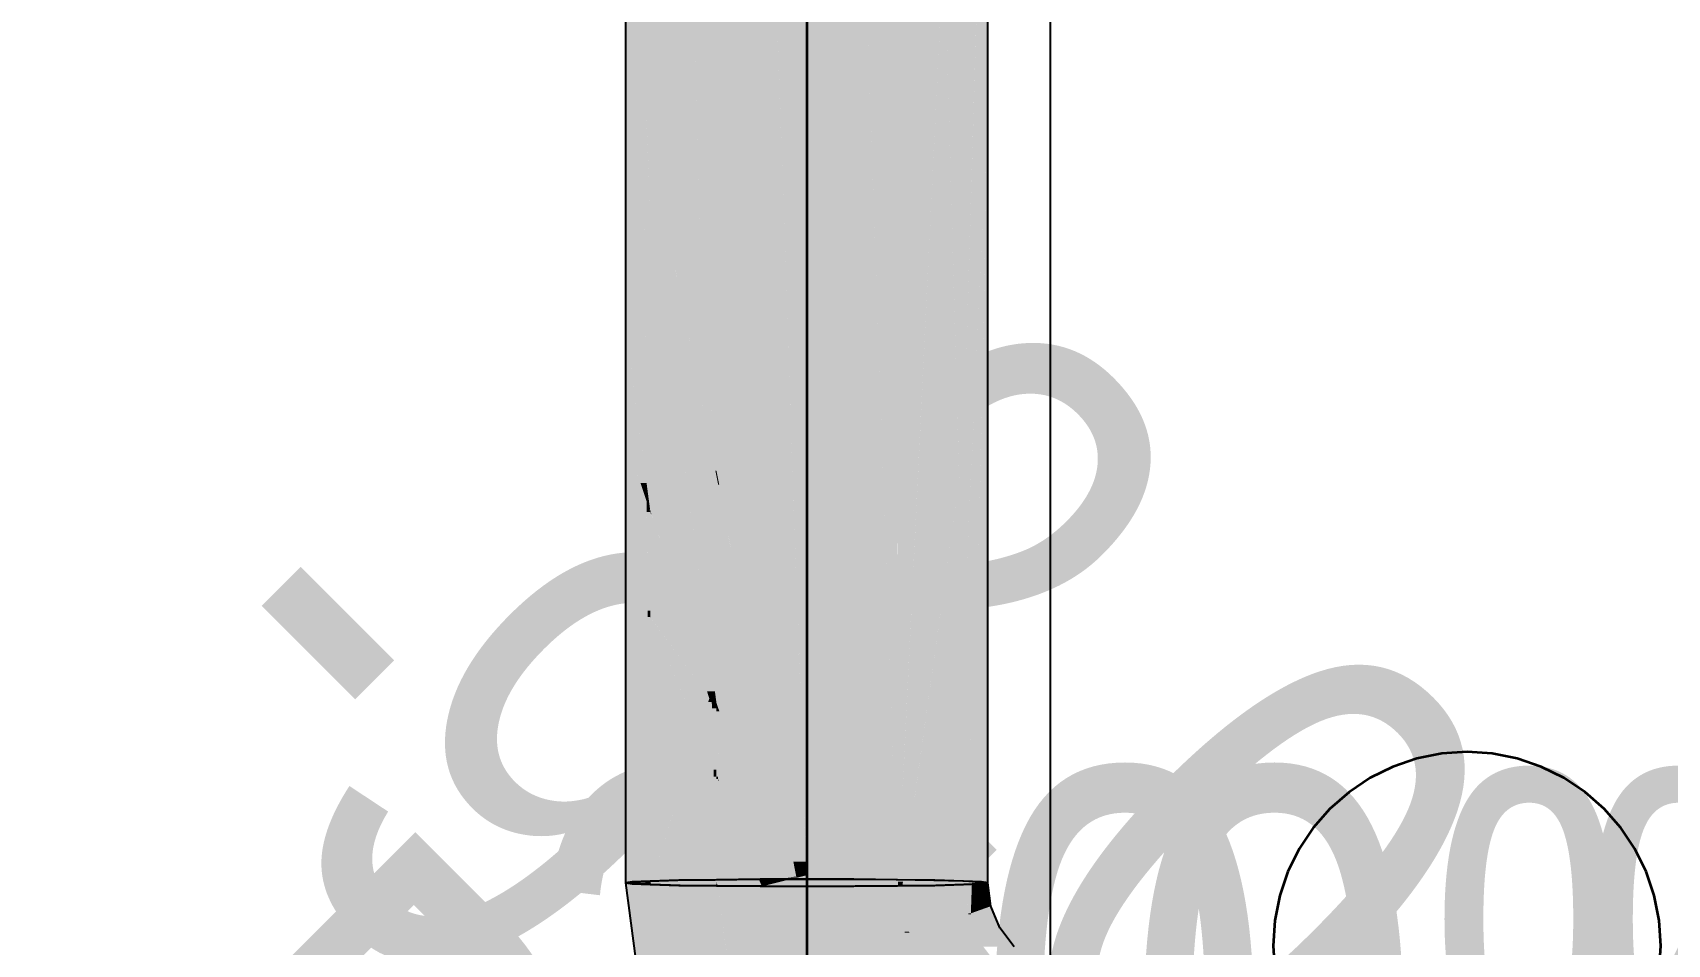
# Model space of a CAD drawing. Extents: x 0 to 756, y -25 to 420.
# Drawn here: x 163.82 to 168.88, y 222.08 to 224.9 of the extents above; entities that cross this region are included whole.
import ezdxf
from ezdxf.lldxf.tags import DXFTag

# ---------------------------------------------------------------- set-up
doc = ezdxf.new("R2010")
doc.units = 0
doc.layers.get('0').update_dxf_attribs({"lineweight": 25})
doc.layers.add('M_BLIERUNG', color=7, linetype='Continuous', lineweight=13)
for name, color, linetype, lineweight, true_color in [('S_Schmutzwasser', 7, 'Continuous', 35, 0x808040), ('S_Schmutzwasser-Shading', 7, 'Continuous', 35, 0x808040), ('S_Warmwasser', 1, 'fein_strichliert', 35, 0xff0000)]:
    doc.layers.add(name, color=color, linetype=linetype, lineweight=lineweight, true_color=true_color)
doc.styles.get("Standard").update_dxf_attribs({"font": 'arial.ttf'})
tags = doc.linetypes.add('fein_strichliert', pattern=[4, 1, -2, 1]).pattern_tags.tags
tags[8:9] = [DXFTag(74, 4), DXFTag(75, 0), DXFTag(340, '0'), DXFTag(46, 0.0), DXFTag(50, 0.0), DXFTag(44, 0.0), DXFTag(45, 0.0)]
tags[6:7] = [DXFTag(74, 4), DXFTag(75, 0), DXFTag(340, '0'), DXFTag(46, 0.0), DXFTag(50, 0.0), DXFTag(44, 0.0), DXFTag(45, 0.0)]
tags[4:5] = [DXFTag(74, 4), DXFTag(75, 0), DXFTag(340, '0'), DXFTag(46, 0.0), DXFTag(50, 0.0), DXFTag(44, 0.0), DXFTag(45, 0.0)]

# ---------------------------------------------------------------- blocks, each defined once
blk = doc.blocks.new('Shading-A0T78OMZOY', base_point=(167.6383, 221.1055))
at = {"layer": 'S_Schmutzwasser-Shading', "color": 57, "true_color": 0x7d7d3e}
for points in [[(166.4957, 222.2943), (166.2169, 222.2943), (166.2169, 230.3225)], [(166.4969, 222.26), (166.4969, 230.2882), (166.2181, 230.2882)], [(166.2157, 222.2932), (166.0323, 227.5879), (166.0319, 227.5879)], [(166.2169, 222.2932), (166.2169, 227.5919), (166.0322, 227.5919)], [(166.2169, 222.2932), (166.2157, 222.2932), (166.0323, 227.5879)], [(166.1358, 223.5455), (165.9369, 223.5455), (165.9454, 226.48)], [(165.9369, 223.5455), (165.9454, 226.48), (165.9369, 226.48)], [(166.2142, 222.3355), (166.0737, 226.385), (165.9516, 226.385)], [(165.9402, 223.5289), (165.9369, 223.5289), (165.9369, 223.5455)], [(166.2142, 222.3355), (166.1358, 223.5455), (165.9369, 223.5455)], [(166.2142, 222.3355), (166.1749, 222.3355), (165.9369, 223.5455)], [(165.9454, 223.5025), (165.9422, 223.5025), (165.9369, 223.5289)], [(166.0768, 222.8272), (165.9369, 222.8272), (165.9369, 223.5289)], [(165.9454, 223.5025), (165.9402, 223.5289), (165.9369, 223.5289)], [(166.184, 222.2892), (165.9454, 223.5025), (165.9422, 223.5025)], [(165.9404, 222.8168), (165.9369, 222.8168), (165.9369, 222.8272)], [(166.1172, 222.2892), (166.0768, 222.8272), (165.9369, 222.8272)], [(165.941, 222.8097), (165.9369, 222.8097), (165.9369, 222.8168)], [(165.9454, 222.8019), (165.9404, 222.8168), (165.9369, 222.8168)], [(165.9454, 222.8004), (165.9369, 222.8004), (165.9369, 222.8097)], [(165.9439, 222.8019), (165.941, 222.8097), (165.9369, 222.8097)], [(165.9421, 222.5979), (165.9369, 222.5979), (165.9454, 222.8004)], [(165.9369, 222.5979), (165.9454, 222.8004), (165.9369, 222.8004)], [(165.9454, 222.8019), (165.9439, 222.8019), (165.941, 222.8097)], [(166.0158, 222.5909), (165.942, 222.5909), (165.9454, 222.8004)], [(165.9454, 222.8004), (165.9454, 222.8019), (165.9439, 222.8019)], [(165.9459, 222.8004), (165.9454, 222.8004), (165.9454, 222.8019)], [(165.9462, 222.7994), (165.9457, 222.7994), (165.9454, 222.8004)], [(165.9462, 222.7994), (165.9459, 222.8004), (165.9454, 222.8004)], [(166.0802, 222.3991), (165.9462, 222.7994), (165.9457, 222.7994)], [(166.0804, 222.3991), (166.0802, 222.3991), (165.9462, 222.7994)], [(166.184, 222.2892), (166.1172, 222.2892), (166.0768, 222.8272)], [(165.942, 222.5909), (165.9369, 222.5909), (165.9369, 222.5979)], [(165.942, 222.5909), (165.9421, 222.5979), (165.9369, 222.5979)], [(165.9369, 222.2727), (165.942, 222.5909), (165.9369, 222.5909)], [(166.069, 222.2791), (165.937, 222.2791), (165.9419, 222.5858)], [(165.9441, 222.5858), (165.9419, 222.5858), (165.942, 222.5909)], [(166.069, 222.2791), (165.9441, 222.5858), (165.9419, 222.5858)], [(166.0802, 222.3991), (166.0201, 222.3991), (165.942, 222.5909)], [(166.0802, 222.3991), (166.0158, 222.5909), (165.942, 222.5909)], [(166.068, 222.2815), (166.0802, 222.3991), (166.0201, 222.3991)], [(166.1198, 222.2815), (166.068, 222.2815), (166.0802, 222.3991)], [(166.0805, 222.3988), (166.0803, 222.3988), (166.0802, 222.3991)], [(166.0805, 222.3988), (166.0804, 222.3991), (166.0802, 222.3991)], [(166.1198, 222.2815), (166.0805, 222.3988), (166.0803, 222.3988)], [(166.1832, 222.2929), (166.2142, 222.3355), (166.1749, 222.3355)], [(166.2157, 222.2929), (166.1832, 222.2929), (166.2142, 222.3355)], [(165.9369, 222.2727), (166.069, 222.2791), (165.937, 222.2791)], [(166.0461, 222.2727), (165.9369, 222.2727), (166.0704, 222.2756)], [(165.9369, 222.2727), (166.0704, 222.2756), (165.9974, 222.2756)], [(166.0769, 222.26), (165.9392, 222.26), (166.0704, 222.2756)], [(166.0704, 222.2756), (165.9974, 222.2756), (166.069, 222.2791)], [(166.069, 222.2791), (166.1198, 222.2815), (166.068, 222.2815)], [(166.0992, 222.2791), (166.069, 222.2791), (166.1198, 222.2815)], [(166.0704, 222.2756), (166.0992, 222.2791), (166.069, 222.2791)], [(166.1085, 222.2756), (166.0704, 222.2756), (166.1198, 222.2815)], [(166.0772, 222.2593), (166.1085, 222.2756), (166.0704, 222.2756)], [(166.2169, 222.2593), (166.0791, 222.2593), (166.2157, 222.2929)], [(166.1235, 222.2702), (166.0981, 222.2702), (166.1198, 222.2815)], [(166.1198, 222.2815), (166.184, 222.2892), (166.1172, 222.2892)], [(166.1694, 222.2815), (166.1198, 222.2815), (166.1848, 222.2853)], [(166.1198, 222.2815), (166.1848, 222.2853), (166.1516, 222.2853)], [(166.1235, 222.2702), (166.1694, 222.2815), (166.1198, 222.2815)], [(166.1848, 222.2853), (166.1516, 222.2853), (166.184, 222.2892)], [(166.184, 222.2892), (166.2157, 222.2929), (166.1832, 222.2929)], [(166.2004, 222.2892), (166.184, 222.2892), (166.2157, 222.2929)], [(166.1848, 222.2853), (166.2004, 222.2892), (166.184, 222.2892)], [(166.2157, 222.2929), (166.2169, 222.2932), (166.2157, 222.2932)], [(166.2169, 222.2929), (166.2157, 222.2929), (166.2169, 222.2932)], [(166.2169, 222.2585), (166.2169, 222.2929), (166.2157, 222.2929)], [(166.2213, 222.2932), (166.2169, 222.2932), (166.2169, 222.2943)], [(166.3561, 222.26), (166.4957, 222.2943), (166.2169, 222.2943)], [(166.2192, 222.2593), (166.2213, 222.2932), (166.2169, 222.2932)], [(166.2169, 222.2585), (166.2192, 222.2585), (166.2169, 222.2932)], [(166.3591, 222.2593), (166.2192, 222.2593), (166.2213, 222.2932)], [(166.4969, 222.26), (166.3561, 222.26), (166.4957, 222.2943)], [(165.9392, 222.26), (166.0461, 222.2727), (165.9369, 222.2727)], [(165.9392, 222.26), (165.9369, 222.26), (165.9369, 222.2727)], [(165.9392, 222.26), (165.9392, 222.26), (165.9369, 222.26)], [(166.0772, 222.2593), (166.0769, 222.26), (165.9392, 222.26)], [(166.2216, 222.2585), (165.9411, 222.2585), (165.9409, 222.26)], [(165.9698, 222.0412), (166.2216, 222.2585), (165.9411, 222.2585)], [(166.2502, 222.0412), (165.9698, 222.0412), (166.2216, 222.2585)], [(166.0791, 222.2593), (166.0772, 222.2593), (166.1235, 222.2702)], [(166.0772, 222.2593), (166.1235, 222.2702), (166.0981, 222.2702)], [(166.0791, 222.2593), (166.0791, 222.2593), (166.0772, 222.2593)], [(166.2169, 222.2585), (166.2169, 222.2593), (166.0791, 222.2593)], [(166.2192, 222.2585), (166.3591, 222.2593), (166.2192, 222.2593)], [(166.5011, 222.2585), (166.2216, 222.2585), (166.5009, 222.2601)], [(166.2404, 222.1152), (166.5011, 222.2585), (166.2216, 222.2585)], [(166.52, 222.1152), (166.2404, 222.1152), (166.5011, 222.2585)], [(166.3591, 222.2593), (166.4969, 222.26), (166.3561, 222.26)], [(166.2502, 222.0412), (166.52, 222.1152), (166.2404, 222.1152)], [(166.5506, 222.0412), (166.2502, 222.0412), (166.52, 222.1152)]]:
    blk.add_solid(points, dxfattribs=at)
at = {"layer": 'S_Schmutzwasser-Shading', "color": 47, "true_color": 0x6d6d36}
for points in [[(166.4986, 222.2601), (166.4969, 222.2601), (166.4969, 230.2882)], [(165.8897, 224.1203), (165.8569, 227.7791), (165.7967, 227.7791)], [(165.8897, 224.1203), (165.9369, 226.5619), (165.8678, 226.5619)], [(165.9369, 224.1203), (165.8897, 224.1203), (165.9369, 226.5619)], [(165.8536, 224.5592), (165.7319, 224.5592), (165.7319, 226.0386)], [(165.8897, 224.1203), (165.8409, 226.0386), (165.7319, 226.0386)], [(166.4986, 222.2601), (166.6415, 225.1856), (166.498, 225.1856)], [(166.6883, 223.5218), (166.5603, 223.5218), (166.6415, 225.1856)], [(166.6856, 223.6192), (166.7019, 225.1856), (166.6415, 225.1856)], [(166.7019, 223.6192), (166.6856, 223.6192), (166.7019, 225.1856)], [(165.7731, 224.3523), (165.7319, 224.3523), (165.7319, 224.5592)], [(165.8193, 224.1203), (165.8536, 224.5592), (165.7319, 224.5592)], [(165.8897, 224.1203), (165.8193, 224.1203), (165.8536, 224.5592)], [(165.8572, 223.4202), (165.7327, 223.4202), (165.7319, 224.3523)], [(165.7327, 223.4224), (165.7319, 223.4224), (165.7319, 224.3523)], [(165.8176, 223.7147), (165.7731, 224.3523), (165.7319, 224.3523)], [(165.9, 223.7147), (165.8176, 223.7147), (165.7731, 224.3523)], [(165.9, 223.7147), (165.8897, 224.1203), (165.8193, 224.1203)], [(165.923, 223.7147), (165.9, 223.7147), (165.8897, 224.1203)], [(165.9369, 223.5455), (165.9369, 224.1203), (165.8897, 224.1203)], [(165.9192, 222.9594), (165.9, 223.7147), (165.8176, 223.7147)], [(165.9369, 223.5289), (165.9047, 223.5289), (165.9, 223.7147)], [(165.9336, 223.5455), (165.923, 223.7147), (165.9, 223.7147)], [(165.9369, 223.5455), (165.9336, 223.5455), (165.923, 223.7147)], [(166.6883, 223.5218), (166.7019, 223.6192), (166.6856, 223.6192)], [(166.7019, 223.5218), (166.6883, 223.5218), (166.7019, 223.6192)], [(165.9369, 223.5289), (165.9369, 223.5455), (165.9336, 223.5455)], [(165.9192, 222.9594), (165.9369, 223.5289), (165.9047, 223.5289)], [(165.9369, 222.9594), (165.9192, 222.9594), (165.9369, 223.5289)], [(166.5142, 222.2729), (166.4993, 222.2729), (166.6883, 223.5218)], [(166.4993, 222.2729), (166.6883, 223.5218), (166.5603, 223.5218)], [(166.7019, 223.0394), (166.6211, 223.0394), (166.6883, 223.5218)], [(166.7019, 223.0394), (166.7019, 223.5218), (166.6883, 223.5218)], [(165.7327, 223.4202), (165.7319, 223.4202), (165.7319, 223.4224)], [(165.7327, 223.4202), (165.7327, 223.4224), (165.7319, 223.4224)], [(165.7327, 223.4176), (165.7319, 223.4176), (165.7327, 223.4202)], [(165.7319, 223.4176), (165.7327, 223.4202), (165.7319, 223.4202)], [(165.7327, 223.4163), (165.7319, 223.4163), (165.7319, 223.4176)], [(165.7327, 223.4163), (165.7327, 223.4176), (165.7319, 223.4176)], [(165.733, 223.0928), (165.7319, 223.0928), (165.7327, 223.4163)], [(165.7319, 223.0928), (165.7327, 223.4163), (165.7319, 223.4163)], [(165.734, 223.4163), (165.7327, 223.4163), (165.7327, 223.4202)], [(165.8887, 222.9594), (165.8572, 223.4202), (165.7327, 223.4202)], [(165.8354, 223.0914), (165.733, 223.0914), (165.7327, 223.4163)], [(165.7359, 223.4106), (165.7345, 223.4106), (165.7327, 223.4163)], [(165.7359, 223.4106), (165.734, 223.4163), (165.7327, 223.4163)], [(165.9079, 222.862), (165.7359, 223.4106), (165.7345, 223.4106)], [(165.9216, 222.862), (165.9079, 222.862), (165.7359, 223.4106)], [(165.9192, 222.9594), (165.8887, 222.9594), (165.8572, 223.4202)], [(165.733, 223.0914), (165.7319, 223.0914), (165.7319, 223.0928)], [(165.733, 223.0914), (165.733, 223.0928), (165.7319, 223.0928)], [(165.7336, 222.2734), (165.7319, 222.2734), (165.733, 223.0914)], [(165.7319, 222.2734), (165.733, 223.0914), (165.7319, 223.0914)], [(165.7337, 223.0903), (165.733, 223.0903), (165.733, 223.0914)], [(165.9148, 222.8402), (165.8354, 223.0914), (165.733, 223.0914)], [(165.881, 222.7329), (165.7333, 222.7329), (165.733, 223.0903)], [(165.8366, 222.8402), (165.7337, 223.0903), (165.733, 223.0903)], [(165.9148, 222.8402), (165.8366, 222.8402), (165.7337, 223.0903)], [(166.5374, 222.2608), (166.5126, 222.2608), (166.7019, 223.0394)], [(166.5126, 222.2608), (166.7019, 223.0394), (166.6211, 223.0394)], [(166.7019, 222.2641), (166.5381, 222.2641), (166.7019, 223.0394)], [(165.9216, 222.862), (165.9192, 222.9594), (165.8887, 222.9594)], [(165.9322, 222.862), (165.9216, 222.862), (165.9192, 222.9594)], [(165.9369, 222.8272), (165.9369, 222.9594), (165.9192, 222.9594)], [(165.881, 222.7329), (165.9148, 222.8402), (165.8366, 222.8402)], [(165.9148, 222.8402), (165.9216, 222.862), (165.9079, 222.862)], [(165.9225, 222.8297), (165.9115, 222.8297), (165.9148, 222.8402)], [(165.9222, 222.8402), (165.9148, 222.8402), (165.9216, 222.862)], [(165.9225, 222.8297), (165.9222, 222.8402), (165.9148, 222.8402)], [(165.9326, 222.8297), (165.9225, 222.8297), (165.9216, 222.862)], [(165.9334, 222.8272), (165.9322, 222.862), (165.9216, 222.862)], [(165.9369, 222.8272), (165.9334, 222.8272), (165.9322, 222.862)], [(165.9249, 222.7329), (165.881, 222.7329), (165.9225, 222.8297)], [(165.881, 222.7329), (165.9225, 222.8297), (165.9115, 222.8297)], [(165.9369, 222.8097), (165.923, 222.8097), (165.9225, 222.8297)], [(165.9318, 222.8168), (165.9326, 222.8297), (165.9225, 222.8297)], [(165.9278, 222.62), (165.9369, 222.8097), (165.923, 222.8097)], [(165.9369, 222.62), (165.9278, 222.62), (165.9369, 222.8097)], [(165.9369, 222.8168), (165.9318, 222.8168), (165.9326, 222.8297)], [(165.9369, 222.8097), (165.9369, 222.8168), (165.9318, 222.8168)], [(165.9369, 222.8168), (165.9369, 222.8272), (165.9334, 222.8272)], [(165.7336, 222.2641), (165.881, 222.7329), (165.7333, 222.7329)], [(165.9278, 222.62), (165.8456, 222.62), (165.881, 222.7329)], [(165.9278, 222.62), (165.9249, 222.7329), (165.881, 222.7329)], [(165.9366, 222.2727), (165.7363, 222.2727), (165.9278, 222.62)], [(165.7363, 222.2727), (165.9278, 222.62), (165.8456, 222.62)], [(165.9369, 222.5979), (165.9283, 222.5979), (165.9278, 222.62)], [(165.9369, 222.5979), (165.9369, 222.62), (165.9278, 222.62)], [(165.9366, 222.2727), (165.9369, 222.5979), (165.9283, 222.5979)], [(165.9369, 222.2727), (165.9366, 222.2727), (165.9369, 222.5979)], [(165.7336, 222.2641), (165.7336, 222.2734), (165.7319, 222.2734)], [(165.7336, 222.2641), (165.7319, 222.2641), (165.7319, 222.2734)], [(165.7336, 222.2641), (165.7336, 222.2641), (165.7319, 222.2641)], [(165.7336, 222.2641), (165.9366, 222.2727), (165.7363, 222.2727)], [(165.8553, 222.2641), (165.7336, 222.2641), (165.9366, 222.2727)], [(165.836, 222.2621), (165.8553, 222.2641), (165.7336, 222.2641)], [(165.9409, 222.26), (165.7348, 222.26), (165.7343, 222.2641)], [(165.773, 221.9702), (165.9409, 222.26), (165.7348, 222.26)], [(165.9791, 221.9702), (165.773, 221.9702), (165.9409, 222.26)], [(165.9369, 222.2621), (165.836, 222.2621), (165.9366, 222.2727)], [(165.9369, 222.26), (165.9369, 222.2621), (165.836, 222.2621)], [(165.9366, 222.2727), (165.9369, 222.2727), (165.9366, 222.2727)], [(165.9369, 222.26), (165.9369, 222.2727), (165.9366, 222.2727)], [(165.9369, 222.2727), (165.9366, 222.2727), (165.9369, 222.2727)], [(166.4969, 222.26), (166.4986, 222.2601), (166.4969, 222.2601)], [(166.5125, 222.2603), (166.4986, 222.2603), (166.514, 222.2713)], [(166.4986, 222.2603), (166.514, 222.2713), (166.4992, 222.2713)], [(166.4986, 222.2601), (166.5125, 222.2603), (166.4986, 222.2603)], [(166.514, 222.2713), (166.4992, 222.2713), (166.4993, 222.2729)], [(166.514, 222.2713), (166.5142, 222.2729), (166.4993, 222.2729)], [(166.5125, 222.2603), (166.5374, 222.2608), (166.5126, 222.2608)], [(166.5374, 222.2608), (166.7019, 222.2641), (166.5381, 222.2641)], [(166.7384, 222.119), (166.5331, 222.119), (166.7163, 222.1724)], [(166.5342, 222.1152), (166.52, 222.1152), (166.5331, 222.119)], [(166.5759, 221.9802), (166.5342, 222.1152), (166.52, 222.1152)], [(166.543, 222.0868), (166.7384, 222.119), (166.5331, 222.119)], [(166.7517, 222.0868), (166.543, 222.0868), (166.7384, 222.119)], [(166.5759, 221.9802), (166.7517, 222.0868), (166.543, 222.0868)], [(166.8081, 222.0133), (166.6305, 222.0133), (166.7517, 222.0868)]]:
    blk.add_solid(points, dxfattribs=at)
at = {"layer": 'S_Schmutzwasser-Shading', "color": 59, "true_color": 0x505028}
for points in [[(166.7019, 223.6192), (166.7769, 226.1393), (166.7019, 226.1393)], [(166.7769, 224.6422), (166.7324, 224.6422), (166.7769, 226.1393)], [(165.708, 224.8495), (165.6569, 224.8495), (165.6569, 225.4673)], [(165.708, 224.8495), (165.707, 224.9526), (165.6995, 224.9526)], [(165.7113, 224.8495), (165.708, 224.8495), (165.707, 224.9526)], [(165.7147, 224.7685), (165.7319, 224.9526), (165.707, 224.9526)], [(165.7319, 224.7685), (165.7147, 224.7685), (165.7319, 224.9526)], [(165.7161, 223.9798), (165.6569, 223.9798), (165.708, 224.8495)], [(165.6569, 223.9798), (165.708, 224.8495), (165.6569, 224.8495)], [(165.7147, 224.7685), (165.7093, 224.7685), (165.708, 224.8495)], [(165.7305, 223.5077), (165.7205, 223.5077), (165.708, 224.8495)], [(165.7147, 224.7685), (165.7113, 224.8495), (165.708, 224.8495)], [(165.7163, 224.3523), (165.7147, 224.7685), (165.7093, 224.7685)], [(165.7319, 224.3523), (165.7163, 224.3523), (165.7147, 224.7685)], [(165.7319, 224.5592), (165.7234, 224.5592), (165.7147, 224.7685)], [(165.7319, 224.5592), (165.7319, 224.7685), (165.7147, 224.7685)], [(166.7264, 223.0394), (166.7019, 223.0394), (166.7769, 224.6422)], [(166.729, 223.6192), (166.7019, 223.6192), (166.7769, 224.6422)], [(166.7019, 223.6192), (166.7769, 224.6422), (166.7324, 224.6422)], [(166.7456, 223.1487), (166.7298, 223.1487), (166.7769, 224.6422)], [(166.7769, 223.7916), (166.7591, 223.7916), (166.7769, 224.6422)], [(165.7319, 224.3523), (165.7319, 224.5592), (165.7234, 224.5592)], [(165.7319, 223.4224), (165.7319, 224.3523), (165.7163, 224.3523)], [(165.7026, 223.6404), (165.6569, 223.6404), (165.6569, 223.9798)], [(165.7205, 223.5077), (165.7161, 223.9798), (165.6569, 223.9798)], [(166.7769, 223.1487), (166.7456, 223.1487), (166.7769, 223.7916)], [(166.7456, 223.1487), (166.7769, 223.7916), (166.7591, 223.7916)], [(165.721, 223.4501), (165.6569, 223.4501), (165.6569, 223.6404)], [(165.7016, 223.5077), (165.7026, 223.6404), (165.6569, 223.6404)], [(165.7205, 223.5077), (165.7016, 223.5077), (165.7026, 223.6404)], [(166.7019, 223.0394), (166.729, 223.6192), (166.7019, 223.6192)], [(165.721, 223.4501), (165.7205, 223.5077), (165.7016, 223.5077)], [(165.7282, 223.4501), (165.721, 223.4501), (165.7205, 223.5077)], [(165.7319, 223.4224), (165.7305, 223.5077), (165.7205, 223.5077)], [(165.7226, 223.2739), (165.6569, 223.2739), (165.721, 223.4501)], [(165.6569, 223.2739), (165.721, 223.4501), (165.6569, 223.4501)], [(165.7319, 223.4176), (165.7213, 223.4176), (165.721, 223.4501)], [(165.7303, 223.4224), (165.7282, 223.4501), (165.721, 223.4501)], [(165.7319, 223.4224), (165.7303, 223.4224), (165.7282, 223.4501)], [(165.7242, 223.1116), (165.7319, 223.4176), (165.7213, 223.4176)], [(165.7319, 223.1116), (165.7242, 223.1116), (165.7319, 223.4176)], [(165.7319, 223.4176), (165.7319, 223.4224), (165.7303, 223.4224)], [(165.7242, 223.1116), (165.6569, 223.1116), (165.6569, 223.2739)], [(165.7242, 223.1116), (165.7226, 223.2739), (165.6569, 223.2739)], [(166.7027, 222.268), (166.702, 222.268), (166.7456, 223.1487)], [(166.702, 222.268), (166.7456, 223.1487), (166.7298, 223.1487)], [(166.7299, 222.3992), (166.7091, 222.3992), (166.7456, 223.1487)], [(166.7769, 222.7394), (166.737, 222.7394), (166.7769, 223.1487)], [(166.737, 222.7394), (166.7769, 223.1487), (166.7456, 223.1487)], [(165.7319, 222.2734), (165.6569, 222.2734), (165.7242, 223.1116)], [(165.6569, 222.2734), (165.7242, 223.1116), (165.6569, 223.1116)], [(165.7319, 223.0928), (165.7243, 223.0928), (165.7242, 223.1116)], [(165.7319, 223.0928), (165.7319, 223.1116), (165.7242, 223.1116)], [(165.7319, 222.2734), (165.7319, 223.0928), (165.7243, 223.0928)], [(166.7019, 222.2641), (166.7264, 223.0394), (166.7019, 223.0394)], [(166.7299, 222.3992), (166.7769, 222.7394), (166.737, 222.7394)], [(166.7769, 222.505), (166.7445, 222.505), (166.7769, 222.7394)], [(166.7769, 222.2697), (166.7279, 222.2697), (166.7769, 222.505)], [(166.7549, 222.3992), (166.7299, 222.3992), (166.7769, 222.505)], [(166.7299, 222.3992), (166.7769, 222.505), (166.7445, 222.505)], [(166.7118, 222.268), (166.7027, 222.268), (166.7299, 222.3992)], [(166.7027, 222.268), (166.7299, 222.3992), (166.7091, 222.3992)], [(166.7271, 222.266), (166.7115, 222.266), (166.7299, 222.3992)], [(166.7271, 222.266), (166.7549, 222.3992), (166.7299, 222.3992)], [(165.6569, 222.2697), (165.7319, 222.2734), (165.6569, 222.2734)], [(165.7111, 222.2697), (165.6569, 222.2697), (165.7319, 222.2734)], [(165.7319, 222.2669), (165.695, 222.2669), (165.7319, 222.2734)], [(165.695, 222.2669), (165.7111, 222.2697), (165.6569, 222.2697)], [(165.7343, 222.2641), (165.6577, 222.2641), (165.657, 222.2696)], [(165.7028, 221.9213), (165.7343, 222.2641), (165.6577, 222.2641)], [(165.7319, 222.2641), (165.7319, 222.2669), (165.695, 222.2669)], [(165.7794, 221.9213), (165.7028, 221.9213), (165.7343, 222.2641)], [(166.7025, 222.2642), (166.7019, 222.2642), (166.7027, 222.268)], [(166.7019, 222.2641), (166.7027, 222.268), (166.702, 222.268)], [(166.7019, 222.2641), (166.7025, 222.2642), (166.7019, 222.2642)], [(166.7113, 222.2648), (166.7025, 222.2648), (166.7118, 222.268)], [(166.7025, 222.2648), (166.7118, 222.268), (166.7027, 222.268)], [(166.7025, 222.2642), (166.7113, 222.2648), (166.7025, 222.2648)], [(166.7126, 222.2642), (166.7042, 222.2642), (166.7126, 222.2649)], [(166.7163, 222.1724), (166.7126, 222.2642), (166.7042, 222.2642)], [(166.7113, 222.2648), (166.7271, 222.266), (166.7115, 222.266)], [(166.7276, 222.2649), (166.7126, 222.2649), (166.7276, 222.266)], [(166.7162, 222.1752), (166.7276, 222.2649), (166.7126, 222.2649)], [(166.7244, 222.1752), (166.7162, 222.1752), (166.7276, 222.2649)], [(166.7864, 222.1974), (166.7252, 222.1974), (166.7782, 222.2602)], [(166.7252, 222.1974), (166.7782, 222.2602), (166.7274, 222.2602)], [(166.7271, 222.266), (166.7769, 222.2697), (166.7279, 222.2697)], [(166.7782, 222.2602), (166.7274, 222.2602), (166.7276, 222.266)], [(166.7454, 222.266), (166.7276, 222.266), (166.74, 222.267)], [(166.7782, 222.2602), (166.7454, 222.266), (166.7276, 222.266)], [(166.7773, 222.267), (166.74, 222.267), (166.7769, 222.2698)], [(166.7782, 222.2602), (166.7773, 222.267), (166.74, 222.267)], [(166.7163, 222.1724), (166.7244, 222.1752), (166.7162, 222.1752)], [(166.7253, 222.1724), (166.7163, 222.1724), (166.7244, 222.1752)], [(166.7517, 222.0868), (166.7253, 222.1724), (166.7163, 222.1724)], [(166.7956, 222.1752), (166.7244, 222.1752), (166.7864, 222.1974)], [(166.7244, 222.1752), (166.7864, 222.1974), (166.7252, 222.1974)], [(166.7384, 222.1299), (166.7956, 222.1752), (166.7244, 222.1752)], [(166.8144, 222.1299), (166.7384, 222.1299), (166.7956, 222.1752)], [(166.7517, 222.0868), (166.8144, 222.1299), (166.7384, 222.1299)], [(166.8475, 222.0868), (166.7517, 222.0868), (166.8144, 222.1299)], [(166.7631, 222.0719), (166.8475, 222.0868), (166.7517, 222.0868)], [(166.8589, 222.0719), (166.7631, 222.0719), (166.8475, 222.0868)]]:
    blk.add_solid(points, dxfattribs=at)
at = {"layer": 'S_Schmutzwasser-Shading', "color": 47, "true_color": 0x6c6c36}
for points in [[(166.5144, 222.2601), (166.5009, 222.2601), (166.5144, 222.2604)], [(166.52, 222.1152), (166.5144, 222.2601), (166.5009, 222.2601)], [(166.5387, 222.2604), (166.5144, 222.2604), (166.5388, 222.2608)], [(166.5199, 222.119), (166.5387, 222.2604), (166.5144, 222.2604)], [(166.5331, 222.119), (166.5199, 222.119), (166.5387, 222.2604)], [(166.62, 222.2204), (166.5371, 222.2204), (166.5388, 222.2608)], [(166.7047, 222.2608), (166.5388, 222.2608), (166.7042, 222.2642)], [(166.7163, 222.1724), (166.7047, 222.2608), (166.5388, 222.2608)], [(166.6433, 222.1511), (166.5343, 222.1511), (166.5371, 222.2204)], [(166.6107, 222.1724), (166.62, 222.2204), (166.5371, 222.2204)], [(166.7163, 222.1724), (166.6107, 222.1724), (166.62, 222.2204)], [(166.6433, 222.1511), (166.7163, 222.1724), (166.6107, 222.1724)], [(166.5331, 222.119), (166.6433, 222.1511), (166.5343, 222.1511)], [(166.52, 222.1152), (166.5331, 222.119), (166.5199, 222.119)]]:
    blk.add_solid(points, dxfattribs=at)
blk = doc.blocks.new('Referenz-A0T78OQ1OY')
at = {"layer": 'M_BLIERUNG', "color": 0, "lineweight": -2}
blk.add_line((166.9707, 212.6924), (166.9707, 228.6924), dxfattribs=at)
blk = doc.blocks.new('Anschluss-Element-A0T78OWJOY', base_point=(167.6602, 221.4747))
at = {"color": 0, "linetype": 'Continuous', "lineweight": -2, "ltscale": 0.35}
for p, q in [((168.0306, 222.629), (167.9602, 222.5943)), ((168.1049, 222.6542), (168.0306, 222.629)), ((168.1819, 222.6695), (168.1049, 222.6542)), ((168.2602, 222.6747), (168.1819, 222.6695)), ((168.3385, 222.6695), (168.2602, 222.6747)), ((168.4155, 222.6542), (168.3385, 222.6695)), ((168.4898, 222.629), (168.4155, 222.6542)), ((168.5602, 222.5943), (168.4898, 222.629)), ((167.9602, 222.5943), (167.895, 222.5507)), ((168.6255, 222.5507), (168.5602, 222.5943)), ((167.895, 222.5507), (167.836, 222.4989)), ((168.6845, 222.4989), (168.6255, 222.5507)), ((167.836, 222.4989), (167.7842, 222.4399)), ((168.7362, 222.4399), (168.6845, 222.4989)), ((167.7842, 222.4399), (167.7406, 222.3747)), ((168.7798, 222.3747), (168.7362, 222.4399)), ((167.7406, 222.3747), (167.7059, 222.3043)), ((168.8146, 222.3043), (168.7798, 222.3747)), ((167.7059, 222.3043), (167.6807, 222.23)), ((168.8398, 222.23), (168.8146, 222.3043)), ((167.6807, 222.23), (167.6654, 222.153)), ((168.8551, 222.153), (168.8398, 222.23)), ((167.6654, 222.153), (167.6602, 222.0747)), ((168.8602, 222.0747), (168.8551, 222.153)), ((167.6602, 222.0747), (167.6654, 221.9964)), ((168.8551, 221.9964), (168.8602, 222.0747)), ((167.6654, 221.9964), (167.6807, 221.9194)), ((168.8398, 221.9194), (168.8551, 221.9964)), ((167.6807, 221.9194), (167.7059, 221.8451)), ((168.8146, 221.8451), (168.8398, 221.9194)), ((167.7059, 221.8451), (167.7406, 221.7747)), ((168.7798, 221.7747), (168.8146, 221.8451)), ((167.7406, 221.7747), (167.7842, 221.7094)), ((168.7362, 221.7094), (168.7798, 221.7747)), ((167.7842, 221.7094), (167.836, 221.6504)), ((168.6845, 221.6504), (168.7362, 221.7094)), ((167.836, 221.6504), (167.895, 221.5987)), ((168.6255, 221.5987), (168.6845, 221.6504)), ((167.895, 221.5987), (167.9602, 221.5551)), ((168.5602, 221.5551), (168.6255, 221.5987)), ((167.9602, 221.5551), (168.0306, 221.5203)), ((168.0306, 221.5203), (168.1049, 221.4951)), ((168.4155, 221.4951), (168.4898, 221.5203)), ((168.4898, 221.5203), (168.5602, 221.5551)), ((168.1049, 221.4951), (168.1819, 221.4798)), ((168.1819, 221.4798), (168.2602, 221.4747)), ((168.2602, 221.4747), (168.3385, 221.4798)), ((168.3385, 221.4798), (168.4155, 221.4951))]:
    blk.add_line(p, q, dxfattribs=at)
blk = doc.blocks.new('Abwasserleitung-A0T78OY5OY', base_point=(166.2169, 220.6198))
at = {"color": 0, "linetype": 'ByBlock', "lineweight": -2, "ltscale": 0.35}
blk.add_line((166.2169, 230.6814), (166.2169, 221.9219), dxfattribs=at)
blk = doc.blocks.new('Abwasser Schnellansicht-A0T78P1ZOY', base_point=(161.6956, 218.2501))
at = {"color": 0, "linetype": 'ByBlock', "lineweight": -2, "ltscale": 0.25}
for p, q in [((165.6569, 222.2697), (165.6569, 230.3337)), ((166.7769, 222.2697), (166.7769, 230.3337)), ((165.6748, 222.2725), (165.7296, 222.2753)), ((165.732, 222.2753), (165.676, 222.2726)), ((165.7296, 222.2753), (165.8177, 222.2776)), ((165.8209, 222.2777), (165.732, 222.2753)), ((165.8177, 222.2776), (165.9329, 222.2794)), ((165.9369, 222.2794), (165.8209, 222.2777)), ((165.9329, 222.2794), (166.0675, 222.2805)), ((166.072, 222.2806), (165.9369, 222.2794)), ((166.0675, 222.2805), (166.2123, 222.2809)), ((166.2169, 222.2809), (166.072, 222.2806)), ((166.2123, 222.2809), (166.3574, 222.2806)), ((166.3619, 222.2806), (166.2169, 222.2809)), ((166.3574, 222.2806), (166.4929, 222.2795)), ((166.4969, 222.2794), (166.3619, 222.2806)), ((166.4929, 222.2795), (166.6096, 222.2777)), ((166.6129, 222.2777), (166.4969, 222.2794)), ((166.6096, 222.2777), (166.6996, 222.2754)), ((166.7019, 222.2753), (166.6129, 222.2777)), ((166.6996, 222.2754), (166.7566, 222.2727)), ((166.7578, 222.2726), (166.7019, 222.2753)), ((165.676, 222.2726), (165.6569, 222.2697)), ((165.6569, 222.2696), (165.6748, 222.2725)), ((165.6569, 222.2697), (165.676, 222.2668)), ((165.6772, 222.2668), (165.6569, 222.2696)), ((165.7046, 221.9075), (165.6569, 222.2696)), ((165.676, 222.2668), (165.732, 222.2641)), ((165.7343, 222.2641), (165.6772, 222.2668)), ((165.732, 222.2641), (165.8209, 222.2618)), ((165.8242, 222.2618), (165.7343, 222.2641)), ((165.8209, 222.2618), (165.9369, 222.26)), ((165.941, 222.26), (165.8242, 222.2618)), ((165.9369, 222.26), (166.072, 222.2589)), ((166.0765, 222.2589), (165.941, 222.26)), ((166.072, 222.2589), (166.2169, 222.2585)), ((166.2216, 222.2585), (166.0765, 222.2589)), ((166.2169, 222.2585), (166.3619, 222.2589)), ((166.3663, 222.2589), (166.2216, 222.2585)), ((166.3619, 222.2589), (166.4969, 222.26)), ((166.5009, 222.2601), (166.3663, 222.2589)), ((166.4969, 222.26), (166.6129, 222.2618)), ((166.6162, 222.2619), (166.5009, 222.2601)), ((166.6129, 222.2618), (166.7019, 222.2641)), ((166.7042, 222.2642), (166.6162, 222.2619)), ((166.7019, 222.2641), (166.7578, 222.2668)), ((166.759, 222.2669), (166.7042, 222.2642)), ((166.7566, 222.2727), (166.7769, 222.2698)), ((166.7769, 222.2697), (166.7578, 222.2726)), ((166.7578, 222.2668), (166.7769, 222.2697)), ((166.7769, 222.2698), (166.759, 222.2669)), ((166.7864, 222.1974), (166.7769, 222.2698)), ((166.8144, 222.1299), (166.7864, 222.1974)), ((166.8589, 222.0719), (166.8144, 222.1299))]:
    blk.add_line(p, q, dxfattribs=at)
at = {"color": 253, "linetype": 'ByBlock', "lineweight": -2, "ltscale": 0.25, "true_color": 0xa0a0a0, "char_height": 1.5, "attachment_point": 1, "rotation": 315}
for s, insert in [('{\\W0.8;\\fArial;2.0 %}', (166.8198, 224.1475)), ('{\\W0.8;\\fArial; -9}', (164.8589, 224.2202)), ('{\\W0.8;\\fArial;DN 56}', (164.9079, 222.5239)), ('{\\W0.8;\\fArial;-65}', (162.7563, 222.7166))]:
    blk.add_mtext(s, dxfattribs=dict(at, insert=insert))
at = {"color": 253, "linetype": 'ByBlock', "lineweight": -2, "ltscale": 0.25, "true_color": 0xa0a0a0, "char_height": 1.5, "attachment_point": 1}
for insert in [(165.3349, 222.6198), (165.7975, 222.6198)]:
    blk.add_mtext('{\\W0.8;\\fArial;2.0 %}', dxfattribs=dict(at, insert=insert))

msp = doc.modelspace()

# ---------------------------------------------------------------- block references
at = {"color": 8, "lineweight": 25, "ltscale": 0.25, "true_color": 0x808080}
msp.add_blockref('Referenz-A0T78OQ1OY', (0, 0), dxfattribs=at)
at = {"layer": 'S_Schmutzwasser', "lineweight": 25, "ltscale": 0.25}
msp.add_blockref('Abwasser Schnellansicht-A0T78P1ZOY', (161.6956, 218.2501), dxfattribs=at)
at = {"layer": 'S_Schmutzwasser'}
msp.add_blockref('Shading-A0T78OMZOY', (167.6383, 221.1055), dxfattribs=at)
at = {"layer": 'S_Schmutzwasser', "ltscale": 0.35}
msp.add_blockref('Abwasserleitung-A0T78OY5OY', (166.2169, 220.6198), dxfattribs=at)
at = {"layer": 'S_Warmwasser', "ltscale": 0.35}
msp.add_blockref('Anschluss-Element-A0T78OWJOY', (167.6602, 221.4747), dxfattribs=at)

doc.saveas('drawing.dxf')
